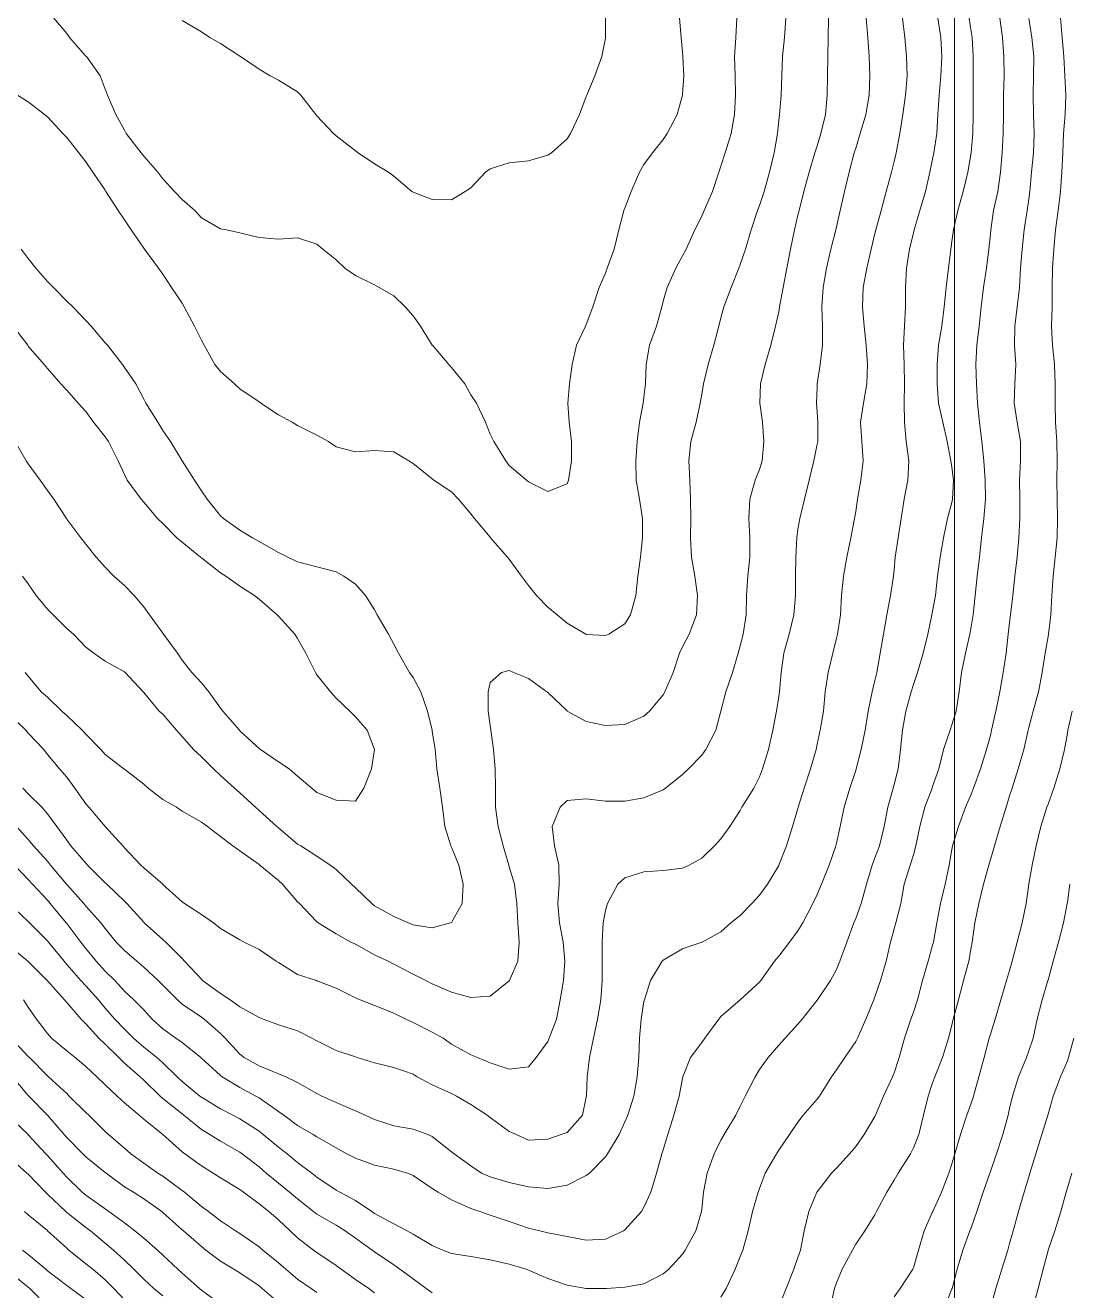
# Model space of a CAD drawing. Header units: centimetres. Extents: x 0 to 642158, y -847 to 649707.
# Drawn here: x 617142.67 to 617169.79, y 620542.19 to 620575.06 of the extents above; entities that cross this region are included whole.
import ezdxf

# ---------------------------------------------------------------- set-up
doc = ezdxf.new("R2010")
doc.units = ezdxf.units.CM
doc.header["$MEASUREMENT"] = 0
doc.layers.add('MEV_grille', color=254, linetype='Continuous', lineweight=9)
doc.layers.add('WAL_topographie 0.5', color=253, linetype='Continuous', lineweight=20)

# ---------------------------------------------------------------- blocks, each defined once
blk = doc.blocks.new('*U112')
at = {"layer": 'MEV_grille', "transparency": 33554687}
blk.add_lwpolyline([(0, 1825.476), (0, -1825.476)], dxfattribs=at)
blk = doc.blocks.new('*U113')
at = {"layer": 'MEV_grille', "color": 0, "linetype": 'ByBlock', "lineweight": -2, "transparency": 16777216}
blk.add_blockref('*U112', (1800, 0), dxfattribs=at)

msp = doc.modelspace()

# ---------------------------------------------------------------- linework, layer by layer
at = {"layer": 'WAL_topographie 0.5'}
for points in [[(617161.164, 620575.25), (617161.138, 620574.75), (617161.102, 620574.25), (617161.117, 620573.75), (617161.13, 620573.25), (617161.105, 620572.75), (617161.015, 620572.25), (617160.858, 620571.75), (617160.75, 620571.401), (617160.697, 620571.25), (617160.529, 620570.75), (617160.311, 620570.25), (617160.25, 620570.103), (617160.074, 620569.75), (617159.844, 620569.25), (617159.75, 620569.076), (617159.58, 620568.75), (617159.352, 620568.25), (617159.25, 620567.893), (617159.214, 620567.75), (617159.075, 620567.25), (617158.897, 620566.75), (617158.808, 620566.25), (617158.789, 620565.75), (617158.75, 620565.4), (617158.732, 620565.25), (617158.631, 620564.75), (617158.569, 620564.25), (617158.536, 620563.75), (617158.55, 620563.25), (617158.637, 620562.75), (617158.712, 620562.25), (617158.713, 620561.75), (617158.656, 620561.25), (617158.588, 620560.75), (617158.534, 620560.25), (617158.396, 620559.75), (617158.25, 620559.515), (617157.833, 620559.25), (617157.75, 620559.211), (617157.25, 620559.241), (617157.236, 620559.25), (617156.75, 620559.536), (617156.497, 620559.75), (617156.25, 620559.945), (617155.958, 620560.25), (617155.75, 620560.512), (617155.569, 620560.75), (617155.25, 620561.192), (617155.201, 620561.25), (617154.763, 620561.75), (617154.75, 620561.764), (617154.342, 620562.25), (617154.25, 620562.377), (617153.93, 620562.75), (617153.75, 620562.944), (617153.287, 620563.25), (617153.25, 620563.282), (617152.75, 620563.682), (617152.644, 620563.75), (617152.25, 620563.984), (617151.75, 620564.022), (617151.25, 620563.982), (617150.75, 620564.114), (617150.552, 620564.25), (617150.25, 620564.415), (617149.75, 620564.67), (617149.608, 620564.75), (617149.25, 620564.942), (617148.797, 620565.25), (617148.75, 620565.278), (617148.25, 620565.618), (617148.114, 620565.75), (617147.75, 620566.071), (617147.603, 620566.25), (617147.325, 620566.75), (617147.25, 620566.883), (617147.069, 620567.25), (617146.804, 620567.75), (617146.75, 620567.845), (617146.473, 620568.25), (617146.25, 620568.597), (617146.136, 620568.75), (617145.768, 620569.25), (617145.75, 620569.273), (617145.427, 620569.75), (617145.25, 620570.01), (617145.085, 620570.25), (617144.767, 620570.75), (617144.75, 620570.777), (617144.431, 620571.25), (617144.25, 620571.515), (617144.066, 620571.75), (617143.75, 620572.147), (617143.649, 620572.25), (617143.25, 620572.683), (617143.171, 620572.75), (617142.75, 620573.076), (617142.469, 620573.25)], [(617159.669, 620575.25), (617159.712, 620574.75), (617159.75, 620574.361), (617159.76, 620574.25), (617159.786, 620573.75), (617159.75, 620573.273), (617159.748, 620573.25), (617159.612, 620572.75), (617159.352, 620572.25), (617159.25, 620572.095), (617158.968, 620571.75), (617158.75, 620571.445), (617158.637, 620571.25), (617158.418, 620570.75), (617158.25, 620570.314), (617158.227, 620570.25), (617158.094, 620569.75), (617157.976, 620569.25), (617157.794, 620568.75), (617157.75, 620568.625), (617157.587, 620568.25), (617157.42, 620567.75), (617157.25, 620567.289), (617157.229, 620567.25), (617157, 620566.75), (617156.883, 620566.25), (617156.812, 620565.75), (617156.774, 620565.25), (617156.808, 620564.75), (617156.862, 620564.25), (617156.87, 620563.75), (617156.788, 620563.25), (617156.75, 620563.154), (617156.25, 620562.953), (617155.75, 620563.208), (617155.699, 620563.25), (617155.25, 620563.632), (617155.159, 620563.75), (617154.852, 620564.25), (617154.75, 620564.444), (617154.633, 620564.75), (617154.395, 620565.25), (617154.25, 620565.466), (617154.097, 620565.75), (617153.75, 620566.173), (617153.681, 620566.25), (617153.253, 620566.75), (617153.25, 620566.754), (617152.943, 620567.25), (617152.75, 620567.516), (617152.547, 620567.75), (617152.25, 620568.035), (617151.872, 620568.25), (617151.75, 620568.321), (617151.25, 620568.566), (617150.98, 620568.75), (617150.75, 620568.967), (617150.401, 620569.25), (617150.25, 620569.381), (617149.75, 620569.542), (617149.25, 620569.51), (617148.75, 620569.553), (617148.25, 620569.668), (617147.906, 620569.75), (617147.75, 620569.775), (617147.25, 620570.06), (617147.075, 620570.25), (617146.75, 620570.534), (617146.554, 620570.75), (617146.25, 620571.071), (617146.118, 620571.25), (617145.75, 620571.661), (617145.683, 620571.75), (617145.296, 620572.25), (617145.25, 620572.337), (617145.026, 620572.75), (617144.814, 620573.25), (617144.75, 620573.404), (617144.618, 620573.75), (617144.262, 620574.25), (617144.25, 620574.263), (617143.826, 620574.75), (617143.75, 620574.85), (617143.412, 620575.25)], [(617154.107, 620570.75), (617153.75, 620570.526), (617153.25, 620570.536), (617152.75, 620570.726), (617152.72, 620570.75), (617152.25, 620571.147), (617152.115, 620571.25), (617151.75, 620571.467), (617151.319, 620571.75), (617151.25, 620571.801), (617150.75, 620572.19), (617150.68, 620572.25), (617150.25, 620572.715), (617150.223, 620572.75), (617149.835, 620573.25), (617149.75, 620573.331), (617149.25, 620573.639), (617149.041, 620573.75), (617148.75, 620573.92), (617148.269, 620574.25), (617148.25, 620574.263), (617147.75, 620574.586), (617147.467, 620574.75), (617147.25, 620574.889), (617146.75, 620575.188)], [(617157.75, 620575.25), (617157.753, 620574.75), (617157.75, 620574.731), (617157.651, 620574.25), (617157.471, 620573.75), (617157.264, 620573.25), (617157.25, 620573.217), (617157.076, 620572.75), (617156.844, 620572.25), (617156.75, 620572.112), (617156.346, 620571.75), (617156.25, 620571.686), (617155.75, 620571.546), (617155.25, 620571.49), (617154.75, 620571.332), (617154.634, 620571.25), (617154.25, 620570.842), (617154.107, 620570.75)], [(617162.436, 620575.25), (617162.405, 620574.75), (617162.347, 620574.25), (617162.328, 620573.75), (617162.316, 620573.25), (617162.268, 620572.75), (617162.25, 620572.588), (617162.215, 620572.25), (617162.132, 620571.75), (617162.013, 620571.25), (617161.873, 620570.75), (617161.75, 620570.382), (617161.7, 620570.25), (617161.533, 620569.75), (617161.385, 620569.25), (617161.25, 620568.852), (617161.213, 620568.75), (617161.013, 620568.25), (617160.825, 620567.75), (617160.75, 620567.462), (617160.692, 620567.25), (617160.568, 620566.75), (617160.42, 620566.25), (617160.295, 620565.75), (617160.25, 620565.483), (617160.211, 620565.25), (617160.102, 620564.75), (617159.97, 620564.25), (617159.919, 620563.75), (617159.937, 620563.25), (617159.961, 620562.75), (617159.966, 620562.25), (617159.955, 620561.75), (617159.988, 620561.25), (617160.067, 620560.75), (617160.138, 620560.25), (617160.116, 620559.75), (617159.921, 620559.25), (617159.75, 620558.917), (617159.675, 620558.75), (617159.505, 620558.25), (617159.293, 620557.75), (617159.25, 620557.674), (617158.897, 620557.25), (617158.75, 620557.117), (617158.25, 620556.898), (617157.75, 620556.875), (617157.25, 620556.979), (617156.754, 620557.25), (617156.75, 620557.253), (617156.25, 620557.734), (617156.226, 620557.75), (617155.75, 620558.095), (617155.357, 620558.25), (617155.25, 620558.302), (617155.05, 620558.25), (617154.75, 620557.993), (617154.698, 620557.75), (617154.699, 620557.25), (617154.75, 620556.871), (617154.767, 620556.75), (617154.84, 620556.25), (617154.881, 620555.75), (617154.888, 620555.25), (617154.894, 620554.75), (617154.961, 620554.25), (617155.09, 620553.75), (617155.236, 620553.25), (617155.25, 620553.2), (617155.384, 620552.75), (617155.448, 620552.25), (617155.474, 620551.75), (617155.503, 620551.25), (617155.472, 620550.75), (617155.252, 620550.25)], [(617163.541, 620575.25), (617163.535, 620574.75), (617163.525, 620574.25), (617163.515, 620573.75), (617163.51, 620573.25), (617163.467, 620572.75), (617163.345, 620572.25), (617163.25, 620571.935), (617163.193, 620571.75), (617163.045, 620571.25), (617162.906, 620570.75), (617162.779, 620570.25), (617162.75, 620570.13), (617162.657, 620569.75), (617162.553, 620569.25), (617162.464, 620568.75), (617162.368, 620568.25), (617162.273, 620567.75), (617162.25, 620567.617), (617162.17, 620567.25), (617162.048, 620566.75), (617161.901, 620566.25), (617161.78, 620565.75), (617161.764, 620565.25), (617161.827, 620564.75), (617161.865, 620564.25), (617161.818, 620563.75), (617161.75, 620563.527), (617161.636, 620563.25), (617161.496, 620562.75), (617161.473, 620562.25), (617161.499, 620561.75), (617161.498, 620561.25), (617161.446, 620560.75), (617161.417, 620560.25), (617161.405, 620559.75), (617161.323, 620559.25), (617161.25, 620558.946), (617161.196, 620558.75), (617161.047, 620558.25), (617160.877, 620557.75), (617160.75, 620557.25), (617160.75, 620557.25), (617160.617, 620556.75), (617160.359, 620556.25), (617160.25, 620556.106), (617159.907, 620555.75), (617159.75, 620555.603), (617159.306, 620555.25), (617159.25, 620555.207), (617158.75, 620554.996), (617158.25, 620554.911), (617157.75, 620554.906), (617157.25, 620554.97), (617156.75, 620554.927), (617156.572, 620554.75), (617156.366, 620554.25), (617156.424, 620553.75), (617156.536, 620553.25), (617156.549, 620552.75), (617156.513, 620552.25), (617156.557, 620551.75), (617156.651, 620551.25), (617156.697, 620550.75), (617156.658, 620550.25), (617156.575, 620549.75), (617156.479, 620549.25), (617156.287, 620548.75), (617156.25, 620548.667), (617155.944, 620548.25)], [(617164.527, 620575.25), (617164.568, 620574.75), (617164.6, 620574.25), (617164.615, 620573.75), (617164.597, 620573.25), (617164.514, 620572.75), (617164.371, 620572.25), (617164.25, 620571.867), (617164.214, 620571.75), (617164.085, 620571.25), (617163.963, 620570.75), (617163.844, 620570.25), (617163.75, 620569.832), (617163.731, 620569.75), (617163.608, 620569.25), (617163.488, 620568.75), (617163.403, 620568.25), (617163.371, 620567.75), (617163.388, 620567.25), (617163.386, 620566.75), (617163.327, 620566.25), (617163.253, 620565.75), (617163.25, 620565.667), (617163.232, 620565.25), (617163.25, 620565.023), (617163.268, 620564.75), (617163.264, 620564.25), (617163.25, 620564.18), (617163.161, 620563.75), (617163.042, 620563.25), (617162.922, 620562.75), (617162.795, 620562.25), (617162.75, 620561.972), (617162.719, 620561.75), (617162.691, 620561.25), (617162.684, 620560.75), (617162.686, 620560.25), (617162.641, 620559.75), (617162.518, 620559.25), (617162.383, 620558.75), (617162.312, 620558.25), (617162.267, 620557.75), (617162.25, 620557.63), (617162.192, 620557.25), (617162.097, 620556.75), (617161.982, 620556.25), (617161.831, 620555.75), (617161.75, 620555.538), (617161.604, 620555.25), (617161.295, 620554.75), (617161.25, 620554.668), (617160.976, 620554.25), (617160.75, 620553.935), (617160.585, 620553.75), (617160.25, 620553.425), (617159.923, 620553.25), (617159.75, 620553.171), (617159.25, 620553.108), (617158.75, 620553.075), (617158.25, 620552.919), (617158.068, 620552.75), (617157.806, 620552.25), (617157.75, 620552.067), (617157.692, 620551.75), (617157.662, 620551.25), (617157.667, 620550.75), (617157.666, 620550.25), (617157.625, 620549.75), (617157.542, 620549.25), (617157.442, 620548.75), (617157.338, 620548.25), (617157.272, 620547.75), (617157.254, 620547.25), (617157.25, 620547.222), (617157.152, 620546.75), (617156.75, 620546.304), (617156.599, 620546.25)], [(617165.466, 620575.25), (617165.524, 620574.75), (617165.573, 620574.25), (617165.586, 620573.75), (617165.548, 620573.25), (617165.477, 620572.75), (617165.396, 620572.25), (617165.304, 620571.75), (617165.25, 620571.526), (617165.177, 620571.25), (617165.041, 620570.75), (617164.909, 620570.25), (617164.774, 620569.75), (617164.75, 620569.651), (617164.656, 620569.25), (617164.539, 620568.75), (617164.442, 620568.25), (617164.43, 620567.75), (617164.474, 620567.25), (617164.522, 620566.75), (617164.559, 620566.25), (617164.543, 620565.75), (617164.451, 620565.25), (617164.378, 620564.75), (617164.41, 620564.25), (617164.443, 620563.75), (617164.383, 620563.25), (617164.298, 620562.75), (617164.25, 620562.43), (617164.219, 620562.25), (617164.127, 620561.75), (617164.021, 620561.25), (617163.93, 620560.75), (617163.884, 620560.25), (617163.852, 620559.75), (617163.775, 620559.25), (617163.75, 620559.14), (617163.657, 620558.75), (617163.538, 620558.25), (617163.46, 620557.75), (617163.41, 620557.25), (617163.33, 620556.75), (617163.25, 620556.386), (617163.22, 620556.25), (617163.077, 620555.75), (617162.915, 620555.25), (617162.759, 620554.75), (617162.75, 620554.719), (617162.608, 620554.25), (617162.453, 620553.75), (617162.255, 620553.25), (617162.25, 620553.24), (617161.956, 620552.75), (617161.75, 620552.465), (617161.553, 620552.25), (617161.25, 620551.939), (617161.008, 620551.75), (617160.75, 620551.518), (617160.261, 620551.25), (617160.25, 620551.245), (617159.75, 620551.074), (617159.25, 620550.778), (617159.225, 620550.75), (617158.919, 620550.25), (617158.759, 620549.75), (617158.75, 620549.703), (617158.679, 620549.25), (617158.635, 620548.75), (617158.614, 620548.25), (617158.573, 620547.75), (617158.484, 620547.25), (617158.326, 620546.75), (617158.25, 620546.579), (617158.102, 620546.25), (617157.801, 620545.75), (617157.75, 620545.671), (617157.331, 620545.25)], [(617167.196, 620575.25), (617167.25, 620574.904), (617167.274, 620574.75), (617167.306, 620574.25), (617167.304, 620573.75), (617167.299, 620573.25), (617167.301, 620572.75), (617167.291, 620572.25), (617167.25, 620571.75), (617167.25, 620571.75), (617167.168, 620571.25), (617167.043, 620570.75), (617166.905, 620570.25), (617166.795, 620569.75), (617166.75, 620569.445), (617166.719, 620569.25), (617166.663, 620568.75), (617166.602, 620568.25), (617166.551, 620567.75), (617166.489, 620567.25), (617166.406, 620566.75), (617166.365, 620566.25), (617166.364, 620565.75), (617166.406, 620565.25), (617166.512, 620564.75), (617166.626, 620564.25), (617166.725, 620563.75), (617166.75, 620563.583), (617166.795, 620563.25), (617166.768, 620562.75), (617166.75, 620562.666), (617166.637, 620562.25), (617166.535, 620561.75), (617166.443, 620561.25), (617166.375, 620560.75), (617166.321, 620560.25), (617166.25, 620559.842), (617166.232, 620559.75), (617166.121, 620559.25), (617166.001, 620558.75), (617165.855, 620558.25), (617165.75, 620557.937), (617165.692, 620557.75), (617165.556, 620557.25), (617165.463, 620556.75), (617165.414, 620556.25), (617165.353, 620555.75), (617165.25, 620555.343), (617165.225, 620555.25), (617165.087, 620554.75), (617164.99, 620554.25), (617164.865, 620553.75), (617164.75, 620553.44), (617164.679, 620553.25), (617164.53, 620552.75), (617164.393, 620552.25), (617164.25, 620551.859), (617164.205, 620551.75), (617164.021, 620551.25), (617163.842, 620550.75), (617163.75, 620550.536), (617163.597, 620550.25), (617163.259, 620549.75), (617163.25, 620549.737), (617162.856, 620549.25), (617162.75, 620549.116), (617162.418, 620548.75), (617162.25, 620548.568), (617161.976, 620548.25), (617161.75, 620547.936), (617161.636, 620547.75), (617161.376, 620547.25), (617161.25, 620546.991), (617161.133, 620546.75), (617160.832, 620546.25), (617160.75, 620546.106), (617160.572, 620545.75), (617160.395, 620545.25), (617160.298, 620544.75), (617160.25, 620544.313), (617160.243, 620544.25), (617160.098, 620543.75), (617159.819, 620543.25), (617159.75, 620543.144), (617159.393, 620542.75), (617159.25, 620542.63), (617158.75, 620542.37), (617158.25, 620542.285), (617157.775, 620542.25)], [(617166.383, 620575.25), (617166.46, 620574.75), (617166.491, 620574.25), (617166.465, 620573.75), (617166.421, 620573.25), (617166.386, 620572.75), (617166.355, 620572.25), (617166.285, 620571.75), (617166.25, 620571.587), (617166.179, 620571.25), (617166.061, 620570.75), (617165.919, 620570.25), (617165.768, 620569.75), (617165.75, 620569.675), (617165.647, 620569.25), (617165.569, 620568.75), (617165.541, 620568.25), (617165.545, 620567.75), (617165.521, 620567.25), (617165.497, 620566.75), (617165.508, 620566.25), (617165.515, 620565.75), (617165.512, 620565.25), (617165.521, 620564.75), (617165.566, 620564.25), (617165.63, 620563.75), (617165.604, 620563.25), (617165.506, 620562.75), (617165.436, 620562.25), (617165.351, 620561.75), (617165.279, 620561.25), (617165.25, 620560.917), (617165.234, 620560.75), (617165.151, 620560.25), (617165.059, 620559.75), (617164.974, 620559.25), (617164.889, 620558.75), (617164.797, 620558.25), (617164.75, 620558.044), (617164.676, 620557.75), (617164.578, 620557.25), (617164.494, 620556.75), (617164.396, 620556.25), (617164.264, 620555.75), (617164.25, 620555.707), (617164.097, 620555.25), (617163.955, 620554.75), (617163.846, 620554.25), (617163.75, 620553.821), (617163.733, 620553.75), (617163.565, 620553.25), (617163.364, 620552.75), (617163.25, 620552.487), (617163.14, 620552.25), (617162.88, 620551.75), (617162.75, 620551.539), (617162.534, 620551.25), (617162.25, 620550.885), (617162.144, 620550.75), (617161.785, 620550.25), (617161.75, 620550.206), (617161.25, 620549.75), (617161.25, 620549.75), (617160.75, 620549.315), (617160.691, 620549.25), (617160.329, 620548.75), (617160.25, 620548.644), (617159.957, 620548.25), (617159.761, 620547.75), (617159.75, 620547.71), (617159.66, 620547.25), (617159.521, 620546.75), (617159.369, 620546.25), (617159.25, 620545.857), (617159.215, 620545.75), (617159.073, 620545.25), (617158.926, 620544.75), (617158.75, 620544.364), (617158.687, 620544.25), (617158.25, 620543.772), (617158.214, 620543.75)], [(617167.993, 620575.25), (617168.062, 620574.75), (617168.101, 620574.25), (617168.105, 620573.75), (617168.093, 620573.25), (617168.087, 620572.75), (617168.086, 620572.25), (617168.059, 620571.75), (617168.017, 620571.25), (617167.941, 620570.75), (617167.828, 620570.25), (617167.76, 620569.75), (617167.75, 620569.635), (617167.714, 620569.25), (617167.648, 620568.75), (617167.571, 620568.25), (617167.51, 620567.75), (617167.462, 620567.25), (617167.402, 620566.75), (617167.373, 620566.25), (617167.392, 620565.75), (617167.419, 620565.25), (617167.47, 620564.75), (617167.529, 620564.25), (617167.581, 620563.75), (617167.616, 620563.25), (617167.62, 620562.75), (617167.576, 620562.25), (617167.519, 620561.75), (617167.47, 620561.25), (617167.407, 620560.75), (617167.354, 620560.25), (617167.299, 620559.75), (617167.25, 620559.438), (617167.219, 620559.25), (617167.107, 620558.75), (617167.004, 620558.25), (617166.943, 620557.75), (617166.861, 620557.25), (617166.75, 620556.893), (617166.702, 620556.75), (617166.536, 620556.25), (617166.409, 620555.75), (617166.25, 620555.289), (617166.237, 620555.25), (617166.05, 620554.75), (617165.92, 620554.25), (617165.817, 620553.75), (617165.75, 620553.514), (617165.665, 620553.25), (617165.513, 620552.75), (617165.423, 620552.25), (617165.294, 620551.75), (617165.25, 620551.592), (617165.157, 620551.25), (617165.043, 620550.75), (617164.898, 620550.25), (617164.75, 620549.83), (617164.72, 620549.75), (617164.514, 620549.25), (617164.298, 620548.75), (617164.25, 620548.664), (617163.971, 620548.25), (617163.75, 620547.928), (617163.624, 620547.75), (617163.307, 620547.25), (617163.25, 620547.172), (617162.889, 620546.75), (617162.75, 620546.571), (617162.527, 620546.25), (617162.25, 620545.842), (617162.19, 620545.75), (617161.901, 620545.25), (617161.75, 620544.851), (617161.715, 620544.75), (617161.568, 620544.25), (617161.455, 620543.75), (617161.32, 620543.25), (617161.25, 620543.078), (617161.116, 620542.75), (617160.883, 620542.25), (617160.75, 620542.027)], [(617168.75, 620575.238), (617168.83, 620574.75), (617168.875, 620574.25), (617168.874, 620573.75), (617168.865, 620573.25), (617168.871, 620572.75), (617168.886, 620572.25), (617168.867, 620571.75), (617168.819, 620571.25), (617168.776, 620570.75), (617168.75, 620570.55), (617168.708, 620570.25), (617168.63, 620569.75), (617168.573, 620569.25), (617168.535, 620568.75), (617168.503, 620568.25), (617168.447, 620567.75), (617168.382, 620567.25), (617168.374, 620566.75), (617168.411, 620566.25), (617168.383, 620565.75), (617168.364, 620565.25), (617168.446, 620564.75), (617168.534, 620564.25), (617168.534, 620563.75), (617168.505, 620563.25), (617168.515, 620562.75), (617168.519, 620562.25), (617168.493, 620561.75), (617168.445, 620561.25), (617168.383, 620560.75), (617168.331, 620560.25), (617168.275, 620559.75), (617168.25, 620559.548), (617168.215, 620559.25), (617168.156, 620558.75), (617168.081, 620558.25), (617167.994, 620557.75), (617167.895, 620557.25), (617167.783, 620556.75), (617167.75, 620556.616), (617167.65, 620556.25), (617167.491, 620555.75), (617167.311, 620555.25), (617167.25, 620555.095), (617167.103, 620554.75), (617166.919, 620554.25), (617166.77, 620553.75), (617166.75, 620553.651), (617166.675, 620553.25), (617166.578, 620552.75), (617166.452, 620552.25), (617166.357, 620551.75), (617166.273, 620551.25), (617166.25, 620551.167), (617166.13, 620550.75), (617165.99, 620550.25), (617165.855, 620549.75), (617165.75, 620549.426), (617165.687, 620549.25), (617165.515, 620548.75), (617165.38, 620548.25), (617165.25, 620547.857), (617165.206, 620547.75), (617164.971, 620547.25), (617164.766, 620546.75), (617164.75, 620546.719), (617164.467, 620546.25), (617164.25, 620545.938), (617164.093, 620545.75), (617163.75, 620545.379), (617163.626, 620545.25), (617163.25, 620544.76), (617163.243, 620544.75), (617163.032, 620544.25), (617162.916, 620543.75), (617162.813, 620543.25), (617162.75, 620543.054), (617162.643, 620542.75), (617162.442, 620542.25), (617162.25, 620541.776)], [(617169.572, 620575.25), (617169.616, 620574.75), (617169.659, 620574.25), (617169.687, 620573.75), (617169.71, 620573.25), (617169.694, 620572.75), (617169.651, 620572.25), (617169.629, 620571.75), (617169.609, 620571.25), (617169.572, 620570.75), (617169.509, 620570.25), (617169.445, 620569.75), (617169.396, 620569.25), (617169.361, 620568.75), (617169.356, 620568.25), (617169.352, 620567.75), (617169.339, 620567.25), (617169.365, 620566.75), (617169.416, 620566.25), (617169.436, 620565.75), (617169.43, 620565.25), (617169.445, 620564.75), (617169.474, 620564.25), (617169.484, 620563.75), (617169.48, 620563.25), (617169.486, 620562.75), (617169.498, 620562.25), (617169.485, 620561.75), (617169.435, 620561.25), (617169.381, 620560.75), (617169.351, 620560.25), (617169.322, 620559.75), (617169.26, 620559.25), (617169.25, 620559.184), (617169.176, 620558.75), (617169.098, 620558.25), (617168.998, 620557.75), (617168.864, 620557.25), (617168.75, 620556.821), (617168.733, 620556.75), (617168.617, 620556.25), (617168.474, 620555.75), (617168.312, 620555.25), (617168.25, 620555.046), (617168.162, 620554.75), (617168.007, 620554.25), (617167.86, 620553.75), (617167.75, 620553.395), (617167.707, 620553.25), (617167.573, 620552.75), (617167.454, 620552.25), (617167.346, 620551.75), (617167.276, 620551.25), (617167.25, 620551.112), (617167.188, 620550.75), (617167.054, 620550.25), (617166.919, 620549.75), (617166.787, 620549.25), (617166.75, 620549.093), (617166.665, 620548.75), (617166.505, 620548.25), (617166.305, 620547.75), (617166.25, 620547.597), (617166.131, 620547.25), (617166.009, 620546.75), (617165.888, 620546.25), (617165.75, 620545.901), (617165.674, 620545.75), (617165.356, 620545.25), (617165.25, 620545.066), (617165.057, 620544.75), (617164.794, 620544.25), (617164.75, 620544.163), (617164.492, 620543.75), (617164.25, 620543.4), (617164.171, 620543.25), (617163.902, 620542.75), (617163.75, 620542.399), (617163.7, 620542.25), (617163.585, 620541.75)], [(617142.571, 620569.25), (617142.75, 620569.005), (617142.95, 620568.75), (617143.25, 620568.405), (617143.405, 620568.25), (617143.75, 620567.901), (617143.91, 620567.75), (617144.25, 620567.395), (617144.388, 620567.25), (617144.75, 620566.818), (617144.809, 620566.75), (617145.203, 620566.25), (617145.25, 620566.176), (617145.547, 620565.75), (617145.75, 620565.351), (617145.806, 620565.25), (617146.119, 620564.75), (617146.25, 620564.54), (617146.446, 620564.25), (617146.748, 620563.75), (617146.75, 620563.747), (617147.074, 620563.25), (617147.25, 620562.968), (617147.396, 620562.75), (617147.75, 620562.317), (617147.825, 620562.25), (617148.25, 620561.947), (617148.58, 620561.75), (617148.75, 620561.655), (617149.25, 620561.367), (617149.492, 620561.25), (617149.75, 620561.13), (617150.25, 620560.999), (617150.75, 620560.863), (617150.954, 620560.75), (617151.25, 620560.55), (617151.514, 620560.25), (617151.75, 620559.882), (617151.819, 620559.75), (617152.108, 620559.25), (617152.25, 620558.99), (617152.37, 620558.75), (617152.658, 620558.25), (617152.75, 620558.123), (617152.949, 620557.75), (617153.121, 620557.25), (617153.246, 620556.75), (617153.25, 620556.725), (617153.323, 620556.25), (617153.363, 620555.75), (617153.441, 620555.25), (617153.516, 620554.75), (617153.574, 620554.25), (617153.734, 620553.75), (617153.75, 620553.718), (617153.938, 620553.25), (617154.052, 620552.75), (617154.029, 620552.25), (617153.75, 620551.762), (617153.725, 620551.75)], [(617142.356, 620567.25), (617142.736, 620566.75), (617142.75, 620566.732), (617143.161, 620566.25), (617143.25, 620566.144), (617143.595, 620565.75), (617143.75, 620565.587), (617144.048, 620565.25), (617144.25, 620565.028), (617144.45, 620564.75), (617144.75, 620564.377), (617144.84, 620564.25), (617145.091, 620563.75), (617145.25, 620563.391), (617145.32, 620563.25), (617145.685, 620562.75), (617145.75, 620562.673), (617146.108, 620562.25), (617146.25, 620562.123), (617146.609, 620561.75), (617146.75, 620561.637), (617147.224, 620561.25), (617147.25, 620561.229), (617147.75, 620560.841), (617147.886, 620560.75), (617148.25, 620560.494), (617148.627, 620560.25), (617148.75, 620560.16), (617149.215, 620559.75), (617149.25, 620559.715), (617149.678, 620559.25), (617149.75, 620559.134), (617149.965, 620558.75), (617150.211, 620558.25), (617150.25, 620558.188), (617150.603, 620557.75), (617150.75, 620557.589), (617151.111, 620557.25), (617151.25, 620557.1), (617151.553, 620556.75), (617151.747, 620556.25), (617151.667, 620555.75), (617151.469, 620555.25)], [(617151.469, 620555.25), (617151.25, 620554.906), (617150.75, 620554.933), (617150.25, 620555.138), (617150.121, 620555.25), (617149.75, 620555.56), (617149.527, 620555.75), (617149.25, 620555.935), (617148.789, 620556.25), (617148.75, 620556.277), (617148.25, 620556.735), (617148.236, 620556.75), (617147.81, 620557.25), (617147.75, 620557.325), (617147.443, 620557.75), (617147.25, 620557.984), (617147.002, 620558.25), (617146.75, 620558.572), (617146.625, 620558.75), (617146.266, 620559.25), (617146.25, 620559.271), (617145.898, 620559.75), (617145.75, 620559.956), (617145.5, 620560.25), (617145.25, 620560.511), (617144.979, 620560.75), (617144.75, 620560.987), (617144.518, 620561.25), (617144.25, 620561.582), (617144.119, 620561.75), (617143.75, 620562.238), (617143.741, 620562.25), (617143.418, 620562.75), (617143.25, 620562.978), (617143.059, 620563.25), (617142.75, 620563.67), (617142.699, 620563.75), (617142.407, 620564.25)], [(617153.725, 620551.75), (617153.25, 620551.618), (617152.75, 620551.699), (617152.629, 620551.75), (617152.25, 620551.916), (617151.75, 620552.192), (617151.675, 620552.25), (617151.25, 620552.655), (617151.148, 620552.75), (617150.75, 620553.138), (617150.598, 620553.25), (617150.25, 620553.483), (617149.83, 620553.75), (617149.75, 620553.795), (617149.25, 620554.214), (617149.209, 620554.25), (617148.75, 620554.671), (617148.657, 620554.75), (617148.25, 620555.13), (617148.108, 620555.25), (617147.75, 620555.578), (617147.562, 620555.75), (617147.25, 620556.062), (617147.042, 620556.25), (617146.75, 620556.59), (617146.601, 620556.75), (617146.25, 620557.166), (617146.156, 620557.25), (617145.75, 620557.733), (617145.736, 620557.75), (617145.268, 620558.25), (617145.25, 620558.268), (617144.75, 620558.548), (617144.456, 620558.75), (617144.25, 620558.907), (617143.925, 620559.25), (617143.75, 620559.392), (617143.396, 620559.75), (617143.25, 620559.897), (617142.956, 620560.25), (617142.75, 620560.551), (617142.605, 620560.75)], [(617155.252, 620550.25), (617155.25, 620550.246), (617154.75, 620549.841), (617154.25, 620549.814), (617153.75, 620549.952), (617153.25, 620550.161), (617153.081, 620550.25), (617152.75, 620550.416), (617152.25, 620550.678), (617152.102, 620550.75), (617151.75, 620550.921), (617151.25, 620551.195), (617151.131, 620551.25), (617150.75, 620551.465), (617150.281, 620551.75), (617150.25, 620551.774), (617149.798, 620552.25), (617149.75, 620552.294), (617149.358, 620552.75), (617149.25, 620552.849), (617148.77, 620553.25), (617148.75, 620553.266), (617148.25, 620553.616), (617148.064, 620553.75), (617147.75, 620553.994), (617147.406, 620554.25), (617147.25, 620554.361), (617146.75, 620554.652), (617146.599, 620554.75), (617146.25, 620554.949), (617145.866, 620555.25), (617145.75, 620555.349), (617145.25, 620555.739), (617145.237, 620555.75), (617144.75, 620556.12), (617144.636, 620556.25), (617144.25, 620556.648), (617144.155, 620556.75), (617143.75, 620557.132), (617143.622, 620557.25), (617143.25, 620557.608), (617143.089, 620557.75), (617142.75, 620558.154), (617142.671, 620558.25)], [(617155.944, 620548.25), (617155.75, 620548.013), (617155.25, 620547.951), (617154.75, 620548.117), (617154.42, 620548.25), (617154.25, 620548.32), (617153.75, 620548.596), (617153.529, 620548.75), (617153.25, 620548.907), (617152.75, 620549.164), (617152.562, 620549.25), (617152.25, 620549.4), (617151.75, 620549.602), (617151.376, 620549.75), (617151.25, 620549.805), (617150.75, 620550.054), (617150.25, 620550.246), (617150.238, 620550.25), (617149.75, 620550.41), (617149.25, 620550.715), (617149.196, 620550.75), (617148.75, 620551.055), (617148.362, 620551.25), (617148.25, 620551.311), (617147.75, 620551.6), (617147.561, 620551.75), (617147.25, 620551.964), (617146.808, 620552.25), (617146.75, 620552.293), (617146.25, 620552.746), (617146.246, 620552.75), (617145.75, 620553.179), (617145.672, 620553.25), (617145.25, 620553.698), (617145.205, 620553.75), (617144.75, 620554.248), (617144.748, 620554.25), (617144.323, 620554.75), (617144.25, 620554.841), (617143.961, 620555.25), (617143.75, 620555.531), (617143.562, 620555.75), (617143.25, 620556.124), (617143.152, 620556.25), (617142.75, 620556.672), (617142.684, 620556.75), (617142.25, 620557.174)], [(617169.877, 620557.25), (617169.763, 620556.75), (617169.75, 620556.679), (617169.673, 620556.25), (617169.559, 620555.75), (617169.398, 620555.25), (617169.25, 620554.835), (617169.219, 620554.75), (617169.062, 620554.25), (617168.94, 620553.75), (617168.836, 620553.25), (617168.75, 620552.766), (617168.747, 620552.75), (617168.676, 620552.25), (617168.578, 620551.75), (617168.447, 620551.25), (617168.319, 620550.75), (617168.25, 620550.512), (617168.172, 620550.25), (617168.022, 620549.75), (617167.876, 620549.25), (617167.75, 620548.86), (617167.717, 620548.75), (617167.585, 620548.25), (617167.451, 620547.75), (617167.309, 620547.25), (617167.25, 620547.069), (617167.135, 620546.75), (617166.975, 620546.25), (617166.829, 620545.75), (617166.75, 620545.489), (617166.673, 620545.25), (617166.479, 620544.75), (617166.255, 620544.25), (617166.25, 620544.24), (617166.027, 620543.75), (617165.88, 620543.25), (617165.75, 620542.791), (617165.733, 620542.75), (617165.409, 620542.25), (617165.25, 620542.033)], [(617156.599, 620546.25), (617156.25, 620546.134), (617155.75, 620546.106), (617155.425, 620546.25), (617155.25, 620546.327), (617154.75, 620546.693), (617154.674, 620546.75), (617154.25, 620547.028), (617153.874, 620547.25), (617153.75, 620547.314), (617153.25, 620547.539), (617152.859, 620547.75), (617152.75, 620547.819), (617152.25, 620547.995), (617151.75, 620548.109), (617151.296, 620548.25), (617151.25, 620548.266), (617150.75, 620548.436), (617150.25, 620548.68), (617150.119, 620548.75), (617149.75, 620548.943), (617149.25, 620549.103), (617148.857, 620549.25), (617148.75, 620549.29), (617148.25, 620549.569), (617147.998, 620549.75), (617147.75, 620549.912), (617147.282, 620550.25), (617147.25, 620550.283), (617146.811, 620550.75), (617146.75, 620550.819), (617146.328, 620551.25), (617146.25, 620551.314), (617145.766, 620551.75), (617145.75, 620551.765), (617145.316, 620552.25), (617145.25, 620552.315), (617144.792, 620552.75), (617144.75, 620552.791), (617144.293, 620553.25), (617144.25, 620553.297), (617143.861, 620553.75), (617143.75, 620553.896), (617143.497, 620554.25), (617143.25, 620554.58), (617143.1, 620554.75), (617142.75, 620555.099), (617142.606, 620555.25)], [(617157.331, 620545.25), (617157.25, 620545.19), (617156.75, 620544.933), (617156.25, 620544.848), (617155.75, 620544.892), (617155.25, 620545.007), (617154.75, 620545.155), (617154.53, 620545.25), (617154.25, 620545.438), (617153.82, 620545.75), (617153.75, 620545.803), (617153.25, 620546.196), (617153.131, 620546.25), (617152.75, 620546.393), (617152.25, 620546.479), (617151.75, 620546.639), (617151.506, 620546.75), (617151.25, 620546.864), (617150.75, 620547.084), (617150.383, 620547.25), (617150.25, 620547.314), (617149.75, 620547.602), (617149.443, 620547.75), (617149.25, 620547.831), (617148.75, 620548.031), (617148.363, 620548.25), (617148.25, 620548.334), (617147.869, 620548.75), (617147.75, 620548.878), (617147.32, 620549.25), (617147.25, 620549.299), (617146.75, 620549.635), (617146.628, 620549.75), (617146.25, 620550.127), (617146.126, 620550.25), (617145.75, 620550.601), (617145.573, 620550.75), (617145.25, 620551.029), (617145.034, 620551.25), (617144.75, 620551.6), (617144.64, 620551.75), (617144.25, 620552.18), (617144.191, 620552.25), (617143.75, 620552.747), (617143.748, 620552.75), (617143.333, 620553.25), (617143.25, 620553.349), (617142.886, 620553.75), (617142.75, 620553.913), (617142.446, 620554.25)], [(617158.214, 620543.75), (617157.75, 620543.536), (617157.25, 620543.51), (617156.75, 620543.606), (617156.25, 620543.699), (617156.043, 620543.75), (617155.75, 620543.819), (617155.25, 620543.991), (617154.75, 620544.152), (617154.483, 620544.25), (617154.25, 620544.326), (617153.75, 620544.552), (617153.402, 620544.75), (617153.25, 620544.852), (617152.75, 620545.19), (617152.605, 620545.25), (617152.25, 620545.355), (617151.75, 620545.457), (617151.25, 620545.639), (617151.033, 620545.75), (617150.75, 620545.901), (617150.25, 620546.188), (617150.15, 620546.25), (617149.75, 620546.487), (617149.394, 620546.75), (617149.25, 620546.852), (617148.75, 620547.201), (617148.664, 620547.25), (617148.25, 620547.472), (617147.793, 620547.75), (617147.75, 620547.783), (617147.25, 620548.236), (617147.235, 620548.25), (617146.75, 620548.637), (617146.589, 620548.75), (617146.25, 620548.999), (617145.975, 620549.25), (617145.75, 620549.49), (617145.495, 620549.75), (617145.25, 620549.978), (617145.003, 620550.25), (617144.75, 620550.496), (617144.516, 620550.75), (617144.25, 620551.079), (617144.119, 620551.25), (617143.75, 620551.736), (617143.739, 620551.75), (617143.322, 620552.25), (617143.25, 620552.335), (617142.859, 620552.75), (617142.75, 620552.872), (617142.391, 620553.25)], [(617169.816, 620552.75), (617169.75, 620552.288), (617169.745, 620552.25), (617169.65, 620551.75), (617169.524, 620551.25), (617169.385, 620550.75), (617169.25, 620550.259), (617169.247, 620550.25), (617169.093, 620549.75), (617168.97, 620549.25), (617168.866, 620548.75), (617168.75, 620548.427), (617168.685, 620548.25), (617168.479, 620547.75), (617168.329, 620547.25), (617168.25, 620546.925), (617168.208, 620546.75), (617168.07, 620546.25), (617167.91, 620545.75), (617167.75, 620545.29), (617167.736, 620545.25), (617167.564, 620544.75), (617167.397, 620544.25), (617167.25, 620543.829), (617167.219, 620543.75), (617167.031, 620543.25), (617166.885, 620542.75), (617166.754, 620542.25), (617166.75, 620542.239), (617166.561, 620541.75)], [(617157.775, 620542.25), (617157.75, 620542.248), (617157.25, 620542.25), (617157.25, 620542.25), (617156.75, 620542.339), (617156.25, 620542.513), (617155.75, 620542.729), (617155.687, 620542.75), (617155.25, 620542.883), (617154.75, 620542.992), (617154.25, 620543.079), (617153.75, 620543.158), (617153.524, 620543.25), (617153.25, 620543.364), (617152.75, 620543.664), (617152.593, 620543.75), (617152.25, 620543.935), (617151.75, 620544.198), (617151.675, 620544.25), (617151.25, 620544.541), (617150.848, 620544.75), (617150.75, 620544.802), (617150.25, 620545.146), (617150.119, 620545.25), (617149.75, 620545.528), (617149.475, 620545.75), (617149.25, 620545.926), (617148.857, 620546.25), (617148.75, 620546.335), (617148.25, 620546.654), (617148.067, 620546.75), (617147.75, 620546.915), (617147.25, 620547.22), (617147.209, 620547.25), (617146.75, 620547.624), (617146.62, 620547.75), (617146.25, 620548.109), (617146.094, 620548.25), (617145.75, 620548.52), (617145.489, 620548.75), (617145.25, 620548.987), (617145.001, 620549.25), (617144.75, 620549.535), (617144.573, 620549.75), (617144.25, 620550.114), (617144.12, 620550.25), (617143.75, 620550.67), (617143.681, 620550.75), (617143.273, 620551.25), (617143.25, 620551.279), (617142.784, 620551.75), (617142.75, 620551.784), (617142.256, 620552.25)], [(617153.25, 620542.135), (617153.086, 620542.25), (617152.75, 620542.499), (617152.41, 620542.75), (617152.25, 620542.869), (617151.75, 620543.203), (617151.684, 620543.25), (617151.25, 620543.562), (617150.983, 620543.75), (617150.75, 620543.896), (617150.25, 620544.18), (617150.164, 620544.25), (617149.75, 620544.578), (617149.541, 620544.75), (617149.25, 620544.984), (617148.934, 620545.25), (617148.75, 620545.411), (617148.306, 620545.75), (617148.25, 620545.789), (617147.75, 620546.079), (617147.472, 620546.25), (617147.25, 620546.384), (617146.795, 620546.75), (617146.75, 620546.784), (617146.25, 620547.188), (617146.176, 620547.25), (617145.75, 620547.665), (617145.656, 620547.75), (617145.25, 620548.104), (617145.101, 620548.25), (617144.75, 620548.596), (617144.589, 620548.75), (617144.25, 620549.122), (617144.127, 620549.25), (617143.75, 620549.682), (617143.693, 620549.75), (617143.25, 620550.244), (617143.245, 620550.25), (617142.75, 620550.744), (617142.743, 620550.75), (617142.25, 620551.162)], [(617151.75, 620542.142), (617151.602, 620542.25), (617151.25, 620542.484), (617150.882, 620542.75), (617150.75, 620542.845), (617150.25, 620543.185), (617150.164, 620543.25), (617149.75, 620543.565), (617149.557, 620543.75), (617149.25, 620544.037), (617149.005, 620544.25), (617148.75, 620544.454), (617148.348, 620544.75), (617148.25, 620544.824), (617147.75, 620545.127), (617147.557, 620545.25), (617147.25, 620545.438), (617146.819, 620545.75), (617146.75, 620545.802), (617146.252, 620546.25), (617146.25, 620546.251), (617145.75, 620546.646), (617145.631, 620546.75), (617145.25, 620547.074), (617145.059, 620547.25), (617144.75, 620547.54), (617144.53, 620547.75), (617144.25, 620548.021), (617143.969, 620548.25), (617143.75, 620548.423), (617143.358, 620548.75), (617143.25, 620548.873), (617142.966, 620549.25), (617142.75, 620549.562), (617142.629, 620549.75)], [(617150.25, 620542.149), (617150.099, 620542.25), (617149.75, 620542.495), (617149.441, 620542.75), (617149.25, 620542.918), (617148.845, 620543.25), (617148.75, 620543.335), (617148.25, 620543.676), (617148.138, 620543.75), (617147.75, 620544.01), (617147.432, 620544.25), (617147.25, 620544.378), (617146.811, 620544.75), (617146.75, 620544.798), (617146.25, 620545.167), (617146.115, 620545.25), (617145.75, 620545.504), (617145.42, 620545.75), (617145.25, 620545.9), (617144.84, 620546.25), (617144.75, 620546.333), (617144.327, 620546.75), (617144.25, 620546.823), (617143.818, 620547.25), (617143.75, 620547.312), (617143.281, 620547.75), (617143.25, 620547.777), (617142.78, 620548.25), (617142.75, 620548.28), (617142.304, 620548.75)], [(617169.918, 620548.75), (617169.779, 620548.25), (617169.75, 620548.168), (617169.573, 620547.75), (617169.383, 620547.25), (617169.25, 620546.78), (617169.242, 620546.75), (617169.088, 620546.25), (617168.933, 620545.75), (617168.778, 620545.25), (617168.75, 620545.152), (617168.627, 620544.75), (617168.485, 620544.25), (617168.342, 620543.75), (617168.25, 620543.417), (617168.202, 620543.25), (617168.046, 620542.75), (617167.888, 620542.25), (617167.756, 620541.75)], [(617149.25, 620541.887), (617148.831, 620542.25), (617148.75, 620542.318), (617148.25, 620542.654), (617148.091, 620542.75), (617147.75, 620542.958), (617147.369, 620543.25), (617147.25, 620543.344), (617146.782, 620543.75), (617146.75, 620543.777), (617146.25, 620544.228), (617146.223, 620544.25), (617145.75, 620544.584), (617145.488, 620544.75), (617145.25, 620544.894), (617144.773, 620545.25), (617144.75, 620545.268), (617144.25, 620545.668), (617144.167, 620545.75), (617143.75, 620546.171), (617143.68, 620546.25), (617143.251, 620546.75), (617143.25, 620546.751), (617142.767, 620547.25), (617142.75, 620547.268), (617142.338, 620547.75)], [(617147.75, 620541.843), (617147.25, 620542.211), (617147.203, 620542.25), (617146.75, 620542.649), (617146.64, 620542.75), (617146.25, 620543.119), (617146.112, 620543.25), (617145.75, 620543.562), (617145.524, 620543.75), (617145.25, 620543.954), (617144.847, 620544.25), (617144.75, 620544.32), (617144.25, 620544.676), (617144.155, 620544.75), (617143.75, 620545.143), (617143.66, 620545.25), (617143.25, 620545.708), (617143.21, 620545.75), (617142.75, 620546.245), (617142.745, 620546.25), (617142.25, 620546.725)], [(617146.25, 620542.064), (617146.011, 620542.25), (617145.75, 620542.493), (617145.492, 620542.75), (617145.25, 620542.983), (617144.962, 620543.25), (617144.75, 620543.428), (617144.368, 620543.75), (617144.25, 620543.839), (617143.75, 620544.228), (617143.724, 620544.25), (617143.25, 620544.699), (617143.196, 620544.75), (617142.75, 620545.219), (617142.714, 620545.25), (617142.25, 620545.673)], [(617169.866, 620545.25), (617169.75, 620544.869), (617169.716, 620544.75), (617169.582, 620544.25), (617169.422, 620543.75), (617169.254, 620543.25), (617169.25, 620543.236), (617169.121, 620542.75), (617168.988, 620542.25), (617168.853, 620541.75)], [(617145.25, 620541.955), (617144.971, 620542.25), (617144.75, 620542.472), (617144.425, 620542.75), (617144.25, 620542.895), (617143.808, 620543.25), (617143.75, 620543.303), (617143.254, 620543.75), (617143.25, 620543.754), (617142.75, 620544.168), (617142.654, 620544.25)], [(617144.25, 620541.962), (617143.86, 620542.25), (617143.75, 620542.327), (617143.25, 620542.71), (617143.205, 620542.75), (617142.75, 620543.135), (617142.603, 620543.25)], [(617143.25, 620541.782), (617142.794, 620542.25), (617142.75, 620542.29), (617142.25, 620542.691)]]:
    msp.add_lwpolyline(points, dxfattribs=at)

# ---------------------------------------------------------------- block references
at = {"layer": 'MEV_grille', "transparency": 33554687}
msp.add_blockref('*U113', (615366.814, 620593.644), dxfattribs=at)

doc.saveas('drawing.dxf')
